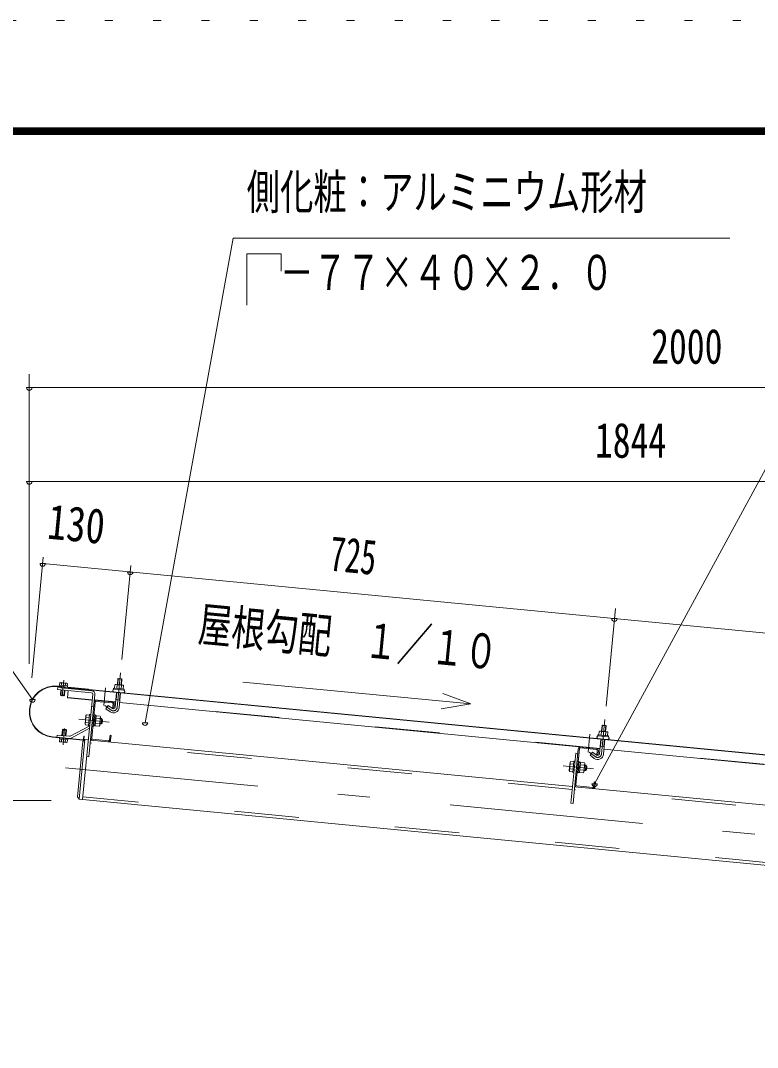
# Model space of a CAD drawing. Units: millimetres, scale not verified. Extents: x -25342 to 25343, y -10500 to 10500.
# Drawn here: x 15489 to 18234, y 6675 to 10500 of the extents above; entities that cross this region are included whole.
import ezdxf
from ezdxf.enums import TextEntityAlignment as Align

# ---------------------------------------------------------------- set-up
doc = ezdxf.new("R2010")
doc.units = ezdxf.units.MM
doc.header["$LTSCALE"] = 60
for name, pattern in [('USER2', [10, 4, -6]), ('USER3', [24, 12, -5, 2, -5]), ('USER4', [3, 0.5, -2.5])]:
    doc.linetypes.add(name, pattern=pattern)
for name, color, linetype, lineweight in [('0-6_2-02BOLD', 7, 'Continuous', 18), ('0-7_2-12HIDDEN', 3, 'USER2', 18), ('0-8_2-22CENTER', 3, 'USER3', 18), ('0-9_2-42THIN', 4, 'Continuous', 18), ('0-A_2-52DIM', 3, 'Continuous', 18), ('0-C_F-F1PAPER', 5, 'Continuous', 18), ('0-D_F-E_J_ADD', 5, 'USER4', 18)]:
    doc.layers.add(name, color=color, linetype=linetype, lineweight=lineweight)
doc.styles.add('ＭＳ ゴシック', font='')
doc.styles.get('ＭＳ ゴシック').set_extended_font_data('MS Gothic')

msp = doc.modelspace()

# ---------------------------------------------------------------- linework, layer by layer
at = {"layer": '0-6_2-02BOLD'}
for p, q in [((15851.46, 8048.23), (15866.39, 8046.8)), ((19549.54, 7641.83), (15625.93, 8019.63)), ((15634.54, 8032.84), (15633.71, 8024.14)), ((15639.77, 8014.65), (15640.11, 8018.26)), ((15640.89, 8023.45), (15641.73, 8032.15)), ((15655.04, 8016.82), (15654.7, 8013.21)), ((15655.27, 8022.08), (15656.1, 8030.78)), ((15667.13, 8012.01), (15667.49, 8015.62)), ((15667.36, 8014.38), (19549.41, 7640.58)), ((15841.25, 7942.23), (15846.54, 7997.13)), ((15847.39, 8012.36), (15848.61, 8025.11)), ((15861.47, 7995.69), (15856.19, 7940.79)), ((15864.77, 8023.56), (15863.55, 8010.81)), ((15637.29, 7988.64), (15652.23, 7987.21)), ((15757.47, 7990.26), (15719.75, 7598.44)), ((15743.07, 7757.19), (15765.43, 7989.49)), ((15757.47, 7990.25), (15746.41, 7875.47)), ((15766.65, 7960.37), (15753.81, 7826.98)), ((15843.07, 7961.05), (15763.43, 7968.71)), ((15771.02, 7963.97), (15829.74, 7958.31)), ((15858.88, 7968.85), (15843.96, 7970.29)), ((17647.22, 7787.32), (15858, 7959.61)), ((15753.08, 7944.59), (15761.04, 7943.83)), ((15743.3, 7884.74), (15731.35, 7885.9)), ((15733.14, 7904.57), (15745.1, 7903.42)), ((15763.62, 7887.19), (15769.08, 7891.69)), ((15769.56, 7896.66), (15764.1, 7892.17)), ((15782.63, 7880.96), (15768.18, 7882.35)), ((15769.98, 7901.02), (15784.42, 7899.64)), ((15791.19, 7899.6), (15789.28, 7879.7)), ((15744.06, 7871.94), (15673.98, 7834.38)), ((15677.76, 7827.32), (15745.27, 7863.51)), ((17651.54, 7838.64), (17652.77, 7851.39)), ((17668.93, 7849.83), (17667.7, 7837.08)), ((17670.55, 7873.08), (17668.44, 7851.14)), ((15607.69, 7830.25), (15720.17, 7819.43)), ((15720.3, 7820.67), (15607.81, 7831.5)), ((15641.69, 7822.95), (15640.86, 7814.26)), ((15655.22, 7812.89), (15656.05, 7821.58)), ((15725.34, 7834), (15724.27, 7822.8)), ((15749.05, 7819.4), (17545.25, 7646.45)), ((15757.4, 7822.62), (15816.13, 7816.96)), ((17645.41, 7768.5), (17650.69, 7823.4)), ((17665.63, 7821.97), (17660.34, 7767.06)), ((17557.24, 7770.87), (17565.19, 7770.1)), ((17557.96, 7653.26), (17570.8, 7786.64)), ((17575.17, 7790.24), (17633.9, 7784.58)), ((17663.04, 7795.13), (17648.11, 7796.57)), ((19451.37, 7613.6), (17662.15, 7785.89)), ((15743.07, 7757.19), (15735.11, 7757.96)), ((17537.3, 7730.85), (17549.25, 7729.7)), ((17566.31, 7739.98), (17570.3, 7739.59)), ((17588.58, 7725.91), (17574.13, 7727.3)), ((17575.04, 7736.64), (17589.48, 7735.25)), ((17547.45, 7711.02), (17535.5, 7712.17)), ((17566.39, 7699.04), (17571.36, 7698.56)), ((17567.78, 7713.46), (17573.24, 7717.96)), ((17573.71, 7722.94), (17568.26, 7718.44)), ((17572.34, 7708.62), (17586.78, 7707.24)), ((17595.34, 7725.88), (17593.43, 7705.98)), ((17553.21, 7645.68), (19349.41, 7472.73)), ((17620.29, 7643.24), (17561.56, 7648.89))]:
    msp.add_line(p, q, dxfattribs=at)
for points in [[(15634.54, 8032.84), (15636.83, 8033.89), (15661.23, 8031.56), (15663.28, 8030.1), (15662.46, 8021.4)], [(15849.35, 8026.31), (15851.46, 8048.23), (15852.83, 8049.36), (15865.26, 8048.16), (15866.39, 8046.8), (15864.28, 8024.86)], [(15626.05, 8020.87), (15742.26, 8009.68), (15742.14, 8008.44)], [(15753.74, 8003.67), (15627.32, 8015.84), (15626.55, 8007.88), (15752.97, 7995.71)], [(15653.94, 8005.24), (15652.23, 7987.21), (15649.5, 7984.96), (15639.55, 7985.92), (15637.29, 7988.64), (15639.01, 8006.68)], [(15755.36, 7968.36), (15663.78, 7977.17), (15666.37, 8004.05)], [(15871.63, 8010.03), (15872.86, 8022.78), (15870.81, 8024.23), (15842.82, 8026.93), (15840.53, 8025.89), (15839.3, 8013.15)], [(15830.91, 7937.51), (15815.04, 7948.83), (15806.33, 7936.62), (15822.2, 7925.3)], [(15833.34, 7953.94), (15831.71, 7937.02), (15835.69, 7936.64), (15837.32, 7953.56)], [(15745.99, 7912.76), (15734.04, 7913.92), (15732.02, 7911.08), (15729, 7879.73), (15730.44, 7876.56), (15742.4, 7875.41)], [(15746.14, 7872.55), (15742.16, 7872.93), (15746.23, 7915.24), (15750.21, 7914.86)], [(15758.08, 7871.4), (15762.06, 7871.02), (15766.14, 7913.32), (15762.16, 7913.7)], [(15765.97, 7911.58), (15770.95, 7911.1), (15767.22, 7872.28), (15762.23, 7872.75)], [(15767.29, 7873.01), (15781.72, 7871.62), (15783.75, 7874.45), (15786.77, 7905.81), (15785.33, 7908.97), (15770.88, 7910.36)], [(15786.21, 7900.08), (15791.19, 7899.6), (15794.57, 7895.51), (15793.36, 7883.07), (15789.28, 7879.7), (15784.3, 7880.18)], [(15657.63, 7835.11), (15659.65, 7856.4), (15644.73, 7857.82), (15642.69, 7836.55)], [(15644.73, 7857.82), (15647.45, 7860.07), (15657.4, 7859.12), (15659.65, 7856.4)], [(17675.78, 7836.31), (17677.01, 7849.06), (17674.96, 7850.52), (17646.97, 7853.21), (17644.68, 7852.17), (17643.46, 7839.42)], [(17653.5, 7852.58), (17655.62, 7874.51), (17670.55, 7873.08), (17669.42, 7874.44), (17656.98, 7875.64), (17655.62, 7874.51)], [(15671.14, 7833.81), (15625.29, 7838.22), (15624.52, 7830.25), (15670.38, 7825.84)], [(15663.24, 7820.9), (15662.41, 7812.2), (15660.11, 7811.15), (15635.72, 7813.48), (15633.67, 7814.94), (15634.5, 7823.64)], [(15728.65, 7821.37), (15720.47, 7814.62), (15700.56, 7607.82), (15707.3, 7599.64), (19510.21, 7233.46)], [(15707.3, 7599.64), (15728.65, 7821.37), (15741.1, 7820.17)], [(15723.02, 7822.91), (15724.1, 7834.11), (15725.34, 7834)], [(15820.5, 7820.56), (15822.13, 7837.48), (15826.11, 7837.1), (15824.48, 7820.18)], [(17566.82, 7787.02), (17547.22, 7583.47), (17539.26, 7584.23), (17557.23, 7770.87)], [(17635.07, 7763.79), (17619.2, 7775.11), (17610.49, 7762.9), (17626.36, 7751.58)], [(17637.5, 7780.22), (17635.87, 7763.3), (17639.85, 7762.91), (17641.48, 7779.83)], [(17550.15, 7739.04), (17538.19, 7740.19), (17536.18, 7737.36), (17533.16, 7706), (17534.6, 7702.84), (17546.55, 7701.68)], [(17550.29, 7698.82), (17546.31, 7699.21), (17550.39, 7741.51), (17554.37, 7741.13)], [(17570.3, 7739.59), (17566.22, 7697.29), (17562.24, 7697.67)], [(17571.36, 7698.56), (17575.11, 7737.37), (17570.12, 7737.85)], [(17589.48, 7735.25), (17590.92, 7732.08), (17587.9, 7700.73), (17585.88, 7697.89), (17571.44, 7699.29)], [(17588.45, 7706.45), (17593.43, 7705.98), (17597.52, 7709.35), (17598.72, 7721.79), (17595.34, 7725.88), (17590.37, 7726.36)], [(17628.64, 7646.45), (17630.27, 7663.37), (17626.28, 7663.75), (17624.65, 7646.84)]]:
    msp.add_lwpolyline(points, dxfattribs=at)
for points in [[(15663.64, 8021.29), (15663.26, 8017.3), (15632.14, 8020.27), (15632.53, 8024.25)], [(15835.56, 8013.5), (15835.18, 8009.53), (15874.99, 8005.69), (15875.37, 8009.67)], [(15664.8, 7824.77), (15664.43, 7820.79), (15633.31, 7823.75), (15633.7, 7827.73)], [(17639.72, 7839.78), (17639.33, 7835.8), (17679.15, 7831.96), (17679.53, 7835.94)]]:
    msp.add_lwpolyline(points, close=True, dxfattribs=at)
for centre, radius, start, end in [((15637.71, 8027.98), 5.79, 46.00594, 84.55217), ((15616.87, 7925.56), 95.75, 84.49997, 264.49997), ((15616.87, 7925.56), 94.5, 84.49997, 264.49997), ((15647.01, 8011.54), 21.27, 64.72084, 104.38129), ((15659.25, 8025.93), 5.79, 84.55217, 123.0836), ((15752.49, 7990.73), 5, 354.49998, 84.49997), ((15752.49, 7990.73), 13, 354.49998, 84.49997), ((15837.18, 8004.31), 5, 84.4998, 264.4998), ((15844, 8019.6), 7.19, 50.11574, 110.11574), ((15854.24, 7998.84), 26.87, 66.91203, 102.08795), ((15868.25, 8017.26), 7.19, 58.88425, 118.88425), ((15872.03, 8000.95), 5, 264.50061, 84.50061), ((15770.63, 7959.98), 8, 84.4973, 174.4973), ((15770.63, 7959.98), 4, 84.4973, 174.4973), ((15829.36, 7954.32), 4, 354.5092, 84.50122), ((15829.36, 7954.32), 8, 354.50143, 84.50122), ((15834.72, 7942.85), 21.56, 234.5, 354.5), ((15834.72, 7942.85), 6.57, 234.5, 354.5), ((15736.32, 7880.7), 7.19, 133.77223, 174.49905), ((15756.53, 7892.9), 26.15, 153.47365, 195.52446), ((15739.02, 7908.72), 7.19, 174.49905, 215.22588), ((15776.75, 7876.81), 7.19, 354.49905, 35.22588), ((15759.23, 7892.64), 26.15, 333.47365, 15.52446), ((15779.45, 7904.83), 7.19, 313.77223, 354.49905), ((15741.93, 7875.9), 4.5, 298.20261, 313.75566), ((17648.16, 7845.87), 7.19, 50.11574, 110.11574), ((17658.4, 7825.12), 26.87, 66.91203, 102.08795), ((17672.4, 7843.54), 7.19, 58.88425, 118.88425), ((15637.7, 7819.11), 5.79, 264.55217, 303.0836), ((15649.94, 7833.5), 21.27, 244.72084, 284.38129), ((15659.24, 7817.05), 5.79, 226.00594, 264.55217), ((15671.62, 7838.78), 13, 264.49997, 298.1879), ((15671.62, 7838.78), 5, 264.49997, 298.18448), ((15720.54, 7823.15), 3.75, 264.49997, 354.49997), ((15720.54, 7823.15), 2.5, 264.49997, 354.49997), ((15757.78, 7826.6), 8, 174.4973, 264.48845), ((15757.78, 7826.6), 4, 174.4973, 264.48845), ((15816.52, 7820.94), 8, 264.49953, 354.50208), ((15816.52, 7820.94), 4, 264.49953, 354.5092), ((17641.34, 7830.59), 5, 84.4998, 264.4998), ((17676.18, 7827.23), 5, 264.50061, 84.50061), ((17574.79, 7786.26), 8, 84.4973, 174.4973), ((17574.79, 7786.26), 4, 84.4973, 174.4973), ((17638.88, 7769.13), 21.56, 234.5, 354.5), ((17633.51, 7780.6), 4, 354.5092, 84.50122), ((17633.51, 7780.6), 8, 354.50143, 84.50122), ((17638.88, 7769.13), 6.57, 234.5, 354.5), ((17560.69, 7719.17), 26.15, 153.47365, 195.52446), ((17543.17, 7735), 7.19, 174.49905, 215.22588), ((17583.6, 7731.11), 7.19, 313.77223, 354.49905), ((17540.47, 7706.98), 7.19, 133.77223, 174.49905), ((17563.38, 7718.91), 26.15, 333.47365, 15.52446), ((17580.91, 7703.08), 7.19, 354.49905, 35.22588), ((17561.94, 7652.87), 8, 174.4973, 264.48845), ((17561.94, 7652.87), 4, 174.4973, 264.48845), ((17620.67, 7647.22), 8, 264.49953, 354.50208), ((17620.67, 7647.22), 4, 264.49953, 354.5092)]:
    msp.add_arc(centre, radius, start, end, dxfattribs=at)
at = {"layer": '0-7_2-12HIDDEN'}
for p, q in [((15755.48, 7969.6), (15663.9, 7978.42)), ((15843.19, 7962.29), (15763.55, 7969.95)), ((17647.34, 7788.57), (15858.12, 7960.85)), ((17544.24, 7636), (15748.05, 7808.95)), ((19451.49, 7614.85), (17662.27, 7787.13)), ((19348.39, 7462.27), (17552.21, 7635.23)), ((19511.22, 7243.91), (15720.75, 7608.89))]:
    msp.add_line(p, q, dxfattribs=at)
at = {"layer": '0-8_2-22CENTER'}
for p, q in [((15644.23, 7982.7), (15650.05, 8043.16)), ((15861.12, 8070.31), (15848.72, 7941.51)), ((15799.18, 7948.69), (15805.55, 8014.89)), ((15826.56, 7931.41), (15802.64, 7948.46)), ((15705.62, 7897.8), (15818.85, 7886.89)), ((17652.87, 7767.78), (17665.28, 7896.58)), ((15652.73, 7862.33), (15646.9, 7801.88)), ((17603.33, 7774.97), (17609.7, 7841.16)), ((17606.8, 7774.74), (17630.71, 7757.68)), ((15655.76, 7716.49), (19520.89, 7344.33)), ((17623.01, 7713.17), (17509.78, 7724.08))]:
    msp.add_line(p, q, dxfattribs=at)
for centre in [(15834.72, 7942.85), (17638.88, 7769.13)]:
    msp.add_arc(centre, 14.06, 234.5, 354.5, dxfattribs=at)
at = {"layer": '0-9_2-42THIN'}
for p, q in [((15852.83, 8049.36), (15850.59, 8026.19)), ((15863.04, 8024.98), (15865.27, 8048.16)), ((15641, 8006.49), (15639.1, 7986.46)), ((15642.11, 8018.07), (15641.76, 8014.45)), ((15650.04, 7985.41), (15651.95, 8005.43)), ((15652.71, 8013.4), (15653.06, 8017.01)), ((15845.2, 7970.17), (15847.78, 7997.01)), ((15843.51, 7965.64), (15845.2, 7970.17)), ((15784.54, 7882.67), (15792.01, 7881.95)), ((15793.44, 7896.88), (15785.97, 7897.6)), ((15644.69, 7836.35), (15646.9, 7859.63)), ((15657.86, 7858.58), (15655.64, 7835.3)), ((17656.98, 7875.64), (17654.75, 7852.46)), ((17667.19, 7851.26), (17669.42, 7874.44)), ((17588.69, 7708.94), (17596.16, 7708.22)), ((17597.6, 7723.15), (17590.13, 7723.87))]:
    msp.add_line(p, q, dxfattribs=at)
for points in [[(15860.23, 7995.81), (15857.64, 7968.97), (15858.44, 7964.2)], [(17647.67, 7791.92), (17649.36, 7796.44), (17651.94, 7823.28)], [(17664.38, 7822.09), (17661.8, 7795.25), (17662.6, 7790.48)]]:
    msp.add_lwpolyline(points, dxfattribs=at)
at = {"layer": '0-A_2-52DIM'}
for p, q in [((18731.19, 9689.93), (17627.31, 7656.37)), ((16459.97, 9566.98), (16459.97, 9631.37)), ((15521.19, 9182.47), (15521.19, 8103.74)), ((15531.19, 9132.46), (15511.19, 9132.46)), ((20521.19, 9132.46), (15521.19, 9132.46)), ((15531.19, 8782.47), (15511.19, 8782.47)), ((15521.19, 8782.47), (20521.19, 8782.47)), ((15530.34, 8051.99), (15573.56, 8500.9)), ((15581.27, 8477.09), (15561.27, 8477.09)), ((15571.27, 8477.09), (19505.57, 8098.25)), ((15865.91, 8120.08), (15899.55, 8469.51)), ((15907.27, 8445.7), (15887.27, 8445.7)), ((17670.07, 7946.36), (17705.01, 8309.3)), ((17711.42, 8271.97), (17691.42, 8271.97)), ((17166.94, 7954.21), (16317.36, 8036.01)), ((15543.14, 7970.46), (15523.14, 7970.46)), ((15962.64, 7884.25), (15942.64, 7884.25)), ((17637.31, 7656.37), (17617.31, 7656.37)), ((15602.82, 7594.92), (14043.69, 7594.92))]:
    msp.add_line(p, q, dxfattribs=at)
for points in [[(15952.64, 7884.25), (16281.19, 9689.93), (18131.19, 9689.93)], [(16459.97, 9631.37), (16331.19, 9631.37), (16331.19, 9439.93)], [(15533.14, 7970.46), (14881.19, 8894.93), (12281.19, 8894.93)], [(17055.98, 7935.64), (17166.94, 7954.21), (17061.56, 7993.61)]]:
    msp.add_lwpolyline(points, dxfattribs=at)
for centre in [(15521.19, 9132.46), (15521.19, 8782.47), (15571.27, 8477.09), (15897.27, 8445.7), (17701.42, 8271.97), (15533.14, 7970.46), (15952.64, 7884.25), (17627.31, 7656.37)]:
    msp.add_arc(centre, 10, 180, 0, dxfattribs=at)
at = {"layer": '0-C_F-F1PAPER'}
for points in [[(24842.6, -10000), (-3857.4, -10000), (-3857.4, 10100), (24842.6, 10100)], [(24840.1, -9997.5), (-3854.9, -9997.5), (-3854.9, 10097.5), (24840.1, 10097.5)], [(24837.6, -9995), (-3852.4, -9995), (-3852.4, 10095), (24837.6, 10095)], [(24835.1, -9992.5), (24835.1, 10092.5), (-3849.9, 10092.5), (-3849.9, -9992.5)], [(24832.6, -9990), (-3847.4, -9990), (-3847.4, 10090), (24832.6, 10090)], [(24830.1, -9987.5), (24830.1, 10087.5), (-3844.9, 10087.5), (-3844.9, -9987.5)], [(24827.6, -9985), (-3842.4, -9985), (-3842.4, 10085), (24827.6, 10085)], [(24825.1, -9982.5), (24825.1, 10082.5), (-3839.9, 10082.5), (-3839.9, -9982.5)], [(24822.6, -9980), (24822.6, 10080), (-3837.4, 10080), (-3837.4, -9980)], [(24820.1, -9977.5), (24820.1, 10077.5), (-3834.9, 10077.5), (-3834.9, -9977.5)], [(24817.6, -9975), (-3832.4, -9975), (-3832.4, 10075), (24817.6, 10075)]]:
    msp.add_lwpolyline(points, close=True, dxfattribs=at)
at = {"layer": '0-D_F-E_J_ADD'}
msp.add_lwpolyline([(25342.6, -10500), (-4357.4, -10500), (-4357.4, 10500), (25342.6, 10500)], close=True, dxfattribs=at)

# ---------------------------------------------------------------- texts
at = {"layer": '0-A_2-52DIM', "color": 7, "style": 'ＭＳ ゴシック'}
for s, width, p in [('側化粧：アルミニウム形材', 0.7, (16331.19, 9757.7)), ('\u3000－７７×４０×２．０', 0.7, (16331.19, 9457.69)), ('2000', 0.75, (17838.16, 9182.46)), ('1844', 0.75, (17628.64, 8832.46))]:
    msp.add_text(s, height=130.2, dxfattribs=dict(at, width=width)).set_placement(p, align=Align.BOTTOM_LEFT)
for s, width, p in [('130', 0.8, (15580.92, 8531.67)), ('725', 0.65, (16632.1, 8412.61)), ('屋根勾配\u3000１／１０', 0.7, (16142.82, 8149.91))]:
    msp.add_text(s, height=130.2, rotation=354.5, dxfattribs=dict(at, width=width)).set_placement(p, align=Align.BOTTOM_LEFT)

doc.saveas('drawing.dxf')
